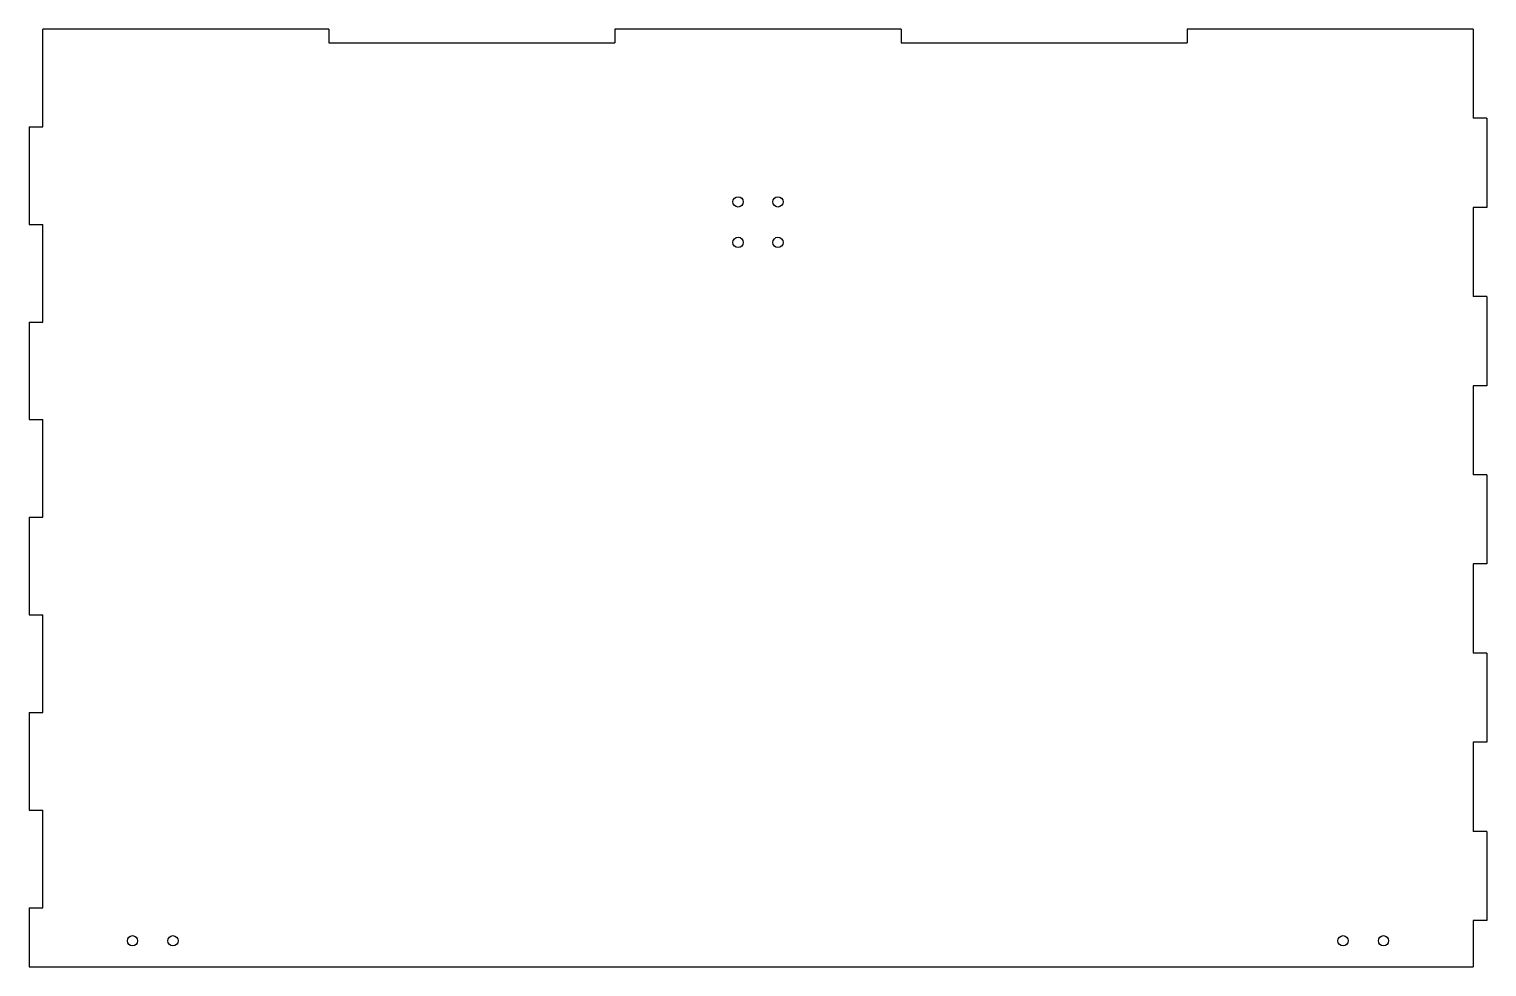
# Model space of a CAD drawing. Extents: x -252 to 252, y 385 to 710.
import ezdxf

# ---------------------------------------------------------------- set-up
doc = ezdxf.new("R2010")
doc.units = 0
doc.layers.add('VISIBLE', color=7, linetype='CONTINUOUS')

msp = doc.modelspace()

# ---------------------------------------------------------------- linework, layer by layer
at = {"layer": 'VISIBLE'}
for p, q in [((-148.59, 709.53), (-247.65, 709.53)), ((-247.65, 675.74), (-247.65, 709.53)), ((-148.59, 709.53), (-148.59, 704.76)), ((49.53, 709.53), (-49.53, 709.53)), ((-49.53, 709.53), (-49.53, 704.76)), ((49.53, 709.53), (49.53, 704.76)), ((247.65, 709.53), (148.59, 709.53)), ((148.59, 709.53), (148.59, 704.76)), ((247.65, 709.53), (247.65, 678.68)), ((-148.59, 704.76), (-49.53, 704.76)), ((49.53, 704.76), (148.59, 704.76)), ((252.41, 678.68), (247.65, 678.68)), ((252.41, 678.68), (252.41, 647.83)), ((-252.41, 675.74), (-247.65, 675.74)), ((-252.41, 675.74), (-252.41, 641.95)), ((247.65, 647.83), (247.65, 616.98)), ((252.41, 647.83), (247.65, 647.83)), ((-252.41, 641.95), (-247.65, 641.95)), ((-247.65, 608.16), (-247.65, 641.95)), ((252.41, 616.98), (247.65, 616.98)), ((252.41, 616.98), (252.41, 586.13)), ((-252.41, 608.16), (-247.65, 608.16)), ((-252.41, 608.16), (-252.41, 574.38)), ((247.65, 586.13), (247.65, 555.28)), ((252.41, 586.13), (247.65, 586.13)), ((-252.41, 574.38), (-247.65, 574.38)), ((-247.65, 540.59), (-247.65, 574.38)), ((252.41, 555.28), (247.65, 555.28)), ((252.41, 555.28), (252.41, 524.43)), ((-252.41, 540.59), (-247.65, 540.59)), ((-252.41, 540.59), (-252.41, 506.8)), ((247.65, 524.43), (247.65, 493.58)), ((252.41, 524.43), (247.65, 524.43)), ((-252.41, 506.8), (-247.65, 506.8)), ((-247.65, 473.02), (-247.65, 506.8)), ((252.41, 493.58), (247.65, 493.58)), ((252.41, 493.58), (252.41, 462.73)), ((-252.41, 473.02), (-247.65, 473.02)), ((-252.41, 473.02), (-252.41, 439.23)), ((247.65, 462.73), (247.65, 431.88)), ((252.41, 462.73), (247.65, 462.73)), ((-252.41, 439.23), (-247.65, 439.23)), ((-247.65, 405.44), (-247.65, 439.23)), ((252.41, 431.88), (247.65, 431.88)), ((252.41, 431.88), (252.41, 401.04)), ((-252.41, 405.44), (-252.41, 385)), ((-252.41, 405.44), (-247.65, 405.44)), ((247.65, 401.04), (247.65, 385)), ((252.41, 401.04), (247.65, 401.04)), ((-252.41, 385), (247.65, 385))]:
    msp.add_line(p, q, dxfattribs=at)
for centre in [(-6.91, 649.75), (6.92, 649.75), (-6.91, 635.73), (6.92, 635.73), (-216.62, 394.02), (-202.6, 394.02), (202.6, 394.02), (216.62, 394.02)]:
    msp.add_circle(centre, 1.78, dxfattribs=at)

doc.saveas('drawing.dxf')
